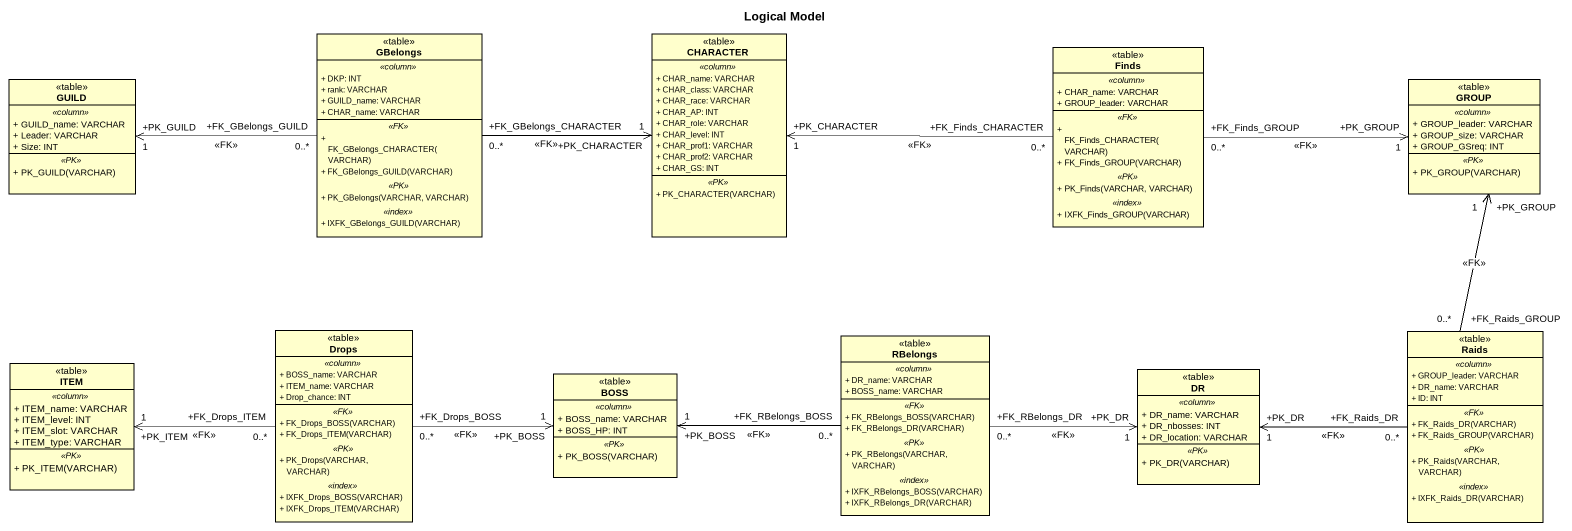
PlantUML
@startuml
title Logical Model
hide circle
hide empty members
skinparam classAttributeIconSize 0
class GBelongs <<table>> {
  .. <<column>> ..
  + DKP: INT
  + rank: VARCHAR
  + GUILD_name: VARCHAR
  + CHAR_name: VARCHAR
  .. <<FK>> ..
  + FK_GBelongs_CHARACTER(VARCHAR)
  + FK_GBelongs_GUILD(VARCHAR)
  .. <<PK>> ..
  + PK_GBelongs(VARCHAR, VARCHAR)
  .. <<index>> ..
  + IXFK_GBelongs_GUILD(VARCHAR)
}
class CHARACTER <<table>> {
  .. <<column>> ..
  + CHAR_name: VARCHAR
  + CHAR_class: VARCHAR
  + CHAR_race: VARCHAR
  + CHAR_AP: INT
  + CHAR_role: VARCHAR
  + CHAR_level: INT
  + CHAR_prof1: VARCHAR
  + CHAR_prof2: VARCHAR
  + CHAR_GS: INT
  .. <<PK>> ..
  + PK_CHARACTER(VARCHAR)
}
class Finds <<table>> {
  .. <<column>> ..
  + CHAR_name: VARCHAR
  + GROUP_leader: VARCHAR
  .. <<FK>> ..
  + FK_Finds_CHARACTER(VARCHAR)
  + FK_Finds_GROUP(VARCHAR)
  .. <<PK>> ..
  + PK_Finds(VARCHAR, VARCHAR)
  .. <<index>> ..
  + IXFK_Finds_GROUP(VARCHAR)
}
class GUILD <<table>> {
  .. <<column>> ..
  + GUILD_name: VARCHAR
  + Leader: VARCHAR
  + Size: INT
  .. <<PK>> ..
  + PK_GUILD(VARCHAR)
}
class "GROUP" as GROUP_ <<table>> {
  .. <<column>> ..
  + GROUP_leader: VARCHAR
  + GROUP_size: VARCHAR
  + GROUP_GSreq: INT
  .. <<PK>> ..
  + PK_GROUP(VARCHAR)
}
class Drops <<table>> {
  .. <<column>> ..
  + BOSS_name: VARCHAR
  + ITEM_name: VARCHAR
  + Drop_chance: INT
  .. <<FK>> ..
  + FK_Drops_BOSS(VARCHAR)
  + FK_Drops_ITEM(VARCHAR)
  .. <<PK>> ..
  + PK_Drops(VARCHAR, VARCHAR)
  .. <<index>> ..
  + IXFK_Drops_BOSS(VARCHAR)
  + IXFK_Drops_ITEM(VARCHAR)
}
class RBelongs <<table>> {
  .. <<column>> ..
  + DR_name: VARCHAR
  + BOSS_name: VARCHAR
  .. <<FK>> ..
  + FK_RBelongs_BOSS(VARCHAR)
  + FK_RBelongs_DR(VARCHAR)
  .. <<PK>> ..
  + PK_RBelongs(VARCHAR, VARCHAR)
  .. <<index>> ..
  + IXFK_RBelongs_BOSS(VARCHAR)
  + IXFK_RBelongs_DR(VARCHAR)
}
class Raids <<table>> {
  .. <<column>> ..
  + GROUP_leader: VARCHAR
  + DR_name: VARCHAR
  + ID: INT
  .. <<FK>> ..
  + FK_Raids_DR(VARCHAR)
  + FK_Raids_GROUP(VARCHAR)
  .. <<PK>> ..
  + PK_Raids(VARCHAR, VARCHAR)
  .. <<index>> ..
  + IXFK_Raids_DR(VARCHAR)
}
class ITEM <<table>> {
  .. <<column>> ..
  + ITEM_name: VARCHAR
  + ITEM_level: INT
  + ITEM_slot: VARCHAR
  + ITEM_type: VARCHAR
  .. <<PK>> ..
  + PK_ITEM(VARCHAR)
}
class BOSS <<table>> {
  .. <<column>> ..
  + BOSS_name: VARCHAR
  + BOSS_HP: INT
  .. <<PK>> ..
  + PK_BOSS(VARCHAR)
}
class DR <<table>> {
  .. <<column>> ..
  + DR_name: VARCHAR
  + DR_nbosses: INT
  + DR_location: VARCHAR
  .. <<PK>> ..
  + PK_DR(VARCHAR)
}
GBelongs "+FK_GBelongs_CHARACTER\n0..*" -right-> "+PK_CHARACTER\n1" CHARACTER : <<FK>>
GBelongs "+FK_GBelongs_GUILD\n0..*" -left-> "+PK_GUILD\n1" GUILD : <<FK>>
Finds "+FK_Finds_CHARACTER\n0..*" -left-> "+PK_CHARACTER\n1" CHARACTER : <<FK>>
Finds "+FK_Finds_GROUP\n0..*" -right-> "+PK_GROUP\n1" GROUP_ : <<FK>>
Drops "+FK_Drops_ITEM\n0..*" -left-> "+PK_ITEM\n1" ITEM : <<FK>>
Drops "+FK_Drops_BOSS\n0..*" -right-> "+PK_BOSS\n1" BOSS : <<FK>>
RBelongs "+FK_RBelongs_BOSS\n0..*" -left-> "+PK_BOSS\n1" BOSS : <<FK>>
RBelongs "+FK_RBelongs_DR\n0..*" -right-> "+PK_DR\n1" DR : <<FK>>
Raids "+FK_Raids_GROUP\n0..*" -up-> "+PK_GROUP\n1" GROUP_ : <<FK>>
Raids "+FK_Raids_DR\n0..*" -left-> "+PK_DR\n1" DR : <<FK>>
@enduml
